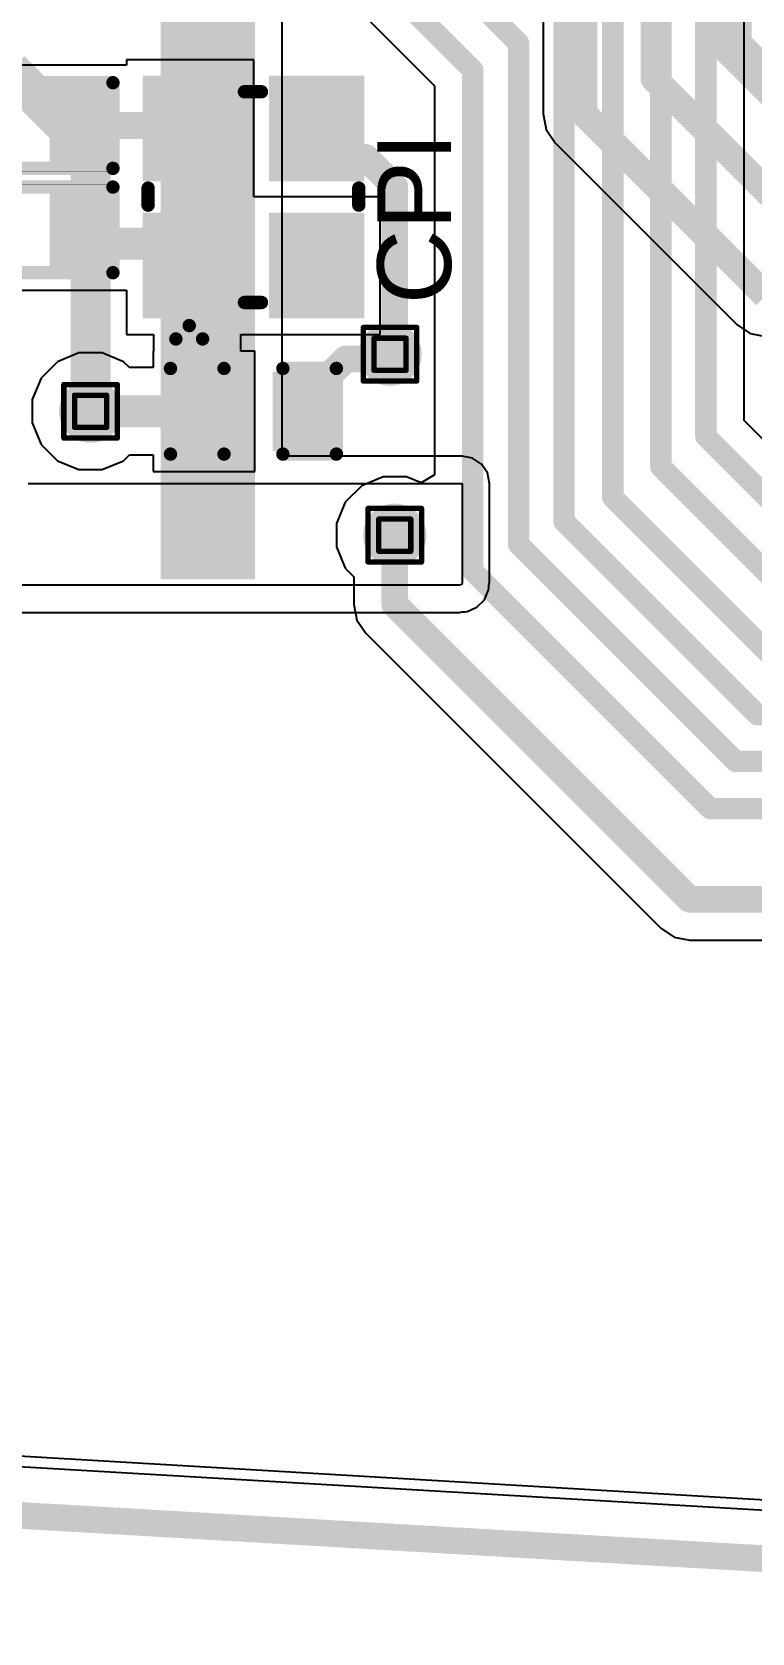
# Model space of a CAD drawing. Header units: inches. Extents: x 0 to 355, y -10 to 78.
# Drawn here: x 47.12 to 53.95, y -3.85 to 11.35 of the extents above; entities that cross this region are included whole.
import ezdxf

# ---------------------------------------------------------------- set-up
doc = ezdxf.new("R2010")
doc.units = ezdxf.units.IN
for name, color, linetype in [('Board Outline', 216, 'Continuous'), ('Bottom Layer', 5, 'Continuous'), ('Drill Drawing', 1, 'Continuous'), ('Top Layer', 1, 'Continuous'), ('Top Overlay', 2, 'Continuous'), ('Top Paste', 8, 'Continuous'), ('Top Solder', 216, 'Continuous'), ('Via Holes', 16, 'Continuous')]:
    doc.layers.add(name, color=color, linetype=linetype)
doc.styles.add('Arial', font='', dxfattribs={"height": 0.2})
doc.styles.get('Arial').set_extended_font_data('Arial')

# ---------------------------------------------------------------- blocks, each defined once
blk = doc.blocks.new('R___0402_36')
at = {"layer": 'Top Layer'}
for points in [[(-0.6985, -0.3175), (-0.6985, 0.3175), (-0.2412999999999999, 0.3175), (-0.2413, -0.3175)], [(0.2412999999999999, -0.3175), (0.2413, 0.3175), (0.6985, 0.3175), (0.6985, -0.3175)]]:
    blk.add_hatch(color=1, dxfattribs=at).paths.add_polyline_path(points)
at = {"layer": 'Top Paste'}
for points in [[(-0.6985, -0.3175), (-0.6985, 0.3175), (-0.2412999999999999, 0.3175), (-0.2413, -0.3175)], [(0.2412999999999999, -0.3175), (0.2413, 0.3175), (0.6985, 0.3175), (0.6985, -0.3175)]]:
    blk.add_hatch(color=8, dxfattribs=at).paths.add_polyline_path(points)
at = {"layer": 'Top Solder'}
for points in [[(-0.75350116, -0.37250116), (-0.75350116, 0.37250116), (-0.1862988399999999, 0.37250116), (-0.18629884, -0.37250116)], [(0.1862988399999999, -0.37250116), (0.18629884, 0.37250116), (0.75350116, 0.37250116), (0.75350116, -0.37250116)]]:
    blk.add_hatch(color=216, dxfattribs=at).paths.add_polyline_path(points)
at = {"layer": 'Top Overlay'}
for points, const_width in [([(-0.7874, 0.4064), (0.7874, 0.4064)], 0.127), ([(-0.7874, -0.4064), (-0.7874, 0.4064)], 0.127), ([(0.7874, -0.4064), (0.7874, 0.4064)], 0.127), ([(-0.7874, -0.4064), (0.7874, -0.4064)], 0.127), ([(-0.8128, -0.4318), (0.8128, -0.4318)], 0.0032258)]:
    blk.add_lwpolyline(points, dxfattribs=dict(at, const_width=const_width))
for points, const_width in [([(-0.8191499999999999, 0.4064, 1), (-0.7556499999999999, 0.4064, 1)], 0.0635), ([(-0.8191499999999999, 0.4064, 1), (-0.7556499999999999, 0.4064, 1)], 0.0635), ([(0.7556499999999999, 0.4064, 1), (0.8191499999999999, 0.4064, 1)], 0.0635), ([(0.7556499999999999, 0.4064, 1), (0.8191499999999999, 0.4064, 1)], 0.0635), ([(-0.8191499999999999, -0.4064, 1), (-0.7556499999999999, -0.4064, 1)], 0.0635), ([(-0.8191499999999999, -0.4064, 1), (-0.7556499999999999, -0.4064, 1)], 0.0635), ([(-0.81360518, -0.4318, 1), (-0.8119948199999999, -0.4318, 1)], 0.0016129), ([(0.7556499999999999, -0.4064, 1), (0.8191499999999999, -0.4064, 1)], 0.0635), ([(0.7556499999999999, -0.4064, 1), (0.8191499999999999, -0.4064, 1)], 0.0635), ([(0.8119948199999999, -0.4318, 1), (0.81360518, -0.4318, 1)], 0.0016129)]:
    blk.add_lwpolyline(points, format="xyb", close=True, dxfattribs=dict(at, const_width=const_width))
blk = doc.blocks.new('R___0402_37')
at = {"layer": 'Top Layer'}
for points in [[(-0.6985, -0.3175), (-0.6985, 0.3175), (-0.2412999999999999, 0.3175), (-0.2413, -0.3175)], [(0.2412999999999999, -0.3175), (0.2413, 0.3175), (0.6985, 0.3175), (0.6985, -0.3175)]]:
    blk.add_hatch(color=1, dxfattribs=at).paths.add_polyline_path(points)
at = {"layer": 'Top Paste'}
for points in [[(-0.6985, -0.3175), (-0.6985, 0.3175), (-0.2412999999999999, 0.3175), (-0.2413, -0.3175)], [(0.2412999999999999, -0.3175), (0.2413, 0.3175), (0.6985, 0.3175), (0.6985, -0.3175)]]:
    blk.add_hatch(color=8, dxfattribs=at).paths.add_polyline_path(points)
at = {"layer": 'Top Solder'}
for points in [[(-0.75350116, -0.37250116), (-0.75350116, 0.37250116), (-0.1862988399999999, 0.37250116), (-0.18629884, -0.37250116)], [(0.1862988399999999, -0.37250116), (0.18629884, 0.37250116), (0.75350116, 0.37250116), (0.75350116, -0.37250116)]]:
    blk.add_hatch(color=216, dxfattribs=at).paths.add_polyline_path(points)
at = {"layer": 'Top Overlay'}
for points, const_width in [([(-0.7874, 0.4064), (-0.7874, -0.4064)], 0.127), ([(0.7874, 0.4064), (-0.7874, 0.4064)], 0.127), ([(0.7874, 0.4064), (0.7874, -0.4064)], 0.127), ([(0.7874, -0.4064), (-0.7874, -0.4064)], 0.127), ([(0.8128, -0.4318), (-0.8128, -0.4318)], 0.0032258)]:
    blk.add_lwpolyline(points, dxfattribs=dict(at, const_width=const_width))
for points, const_width in [([(-0.8191499999999999, 0.4064, 1), (-0.7556499999999999, 0.4064, 1)], 0.0635), ([(-0.8191499999999999, 0.4064, 1), (-0.7556499999999999, 0.4064, 1)], 0.0635), ([(0.7556499999999999, 0.4064, 1), (0.8191499999999999, 0.4064, 1)], 0.0635), ([(0.7556499999999999, 0.4064, 1), (0.8191499999999999, 0.4064, 1)], 0.0635), ([(-0.8191499999999999, -0.4064, 1), (-0.7556499999999999, -0.4064, 1)], 0.0635), ([(-0.8191499999999999, -0.4064, 1), (-0.7556499999999999, -0.4064, 1)], 0.0635), ([(-0.81360518, -0.4318, 1), (-0.8119948199999999, -0.4318, 1)], 0.0016129), ([(0.7556499999999999, -0.4064, 1), (0.8191499999999999, -0.4064, 1)], 0.0635), ([(0.7556499999999999, -0.4064, 1), (0.8191499999999999, -0.4064, 1)], 0.0635), ([(0.8119948199999999, -0.4318, 1), (0.81360518, -0.4318, 1)], 0.0016129)]:
    blk.add_lwpolyline(points, format="xyb", close=True, dxfattribs=dict(at, const_width=const_width))
blk = doc.blocks.new('SK6812_EC20_70')
at = {"layer": 'Top Layer'}
for points in [[(-1.04999917, 0.95000191), (-0.24999823, 0.95000191), (-0.24999823, 0.25000077), (-1.04999917, 0.25000077)], [(0.25000077, 0.95000191), (1.05000171, 0.95000191), (1.05000171, 0.25000077), (0.25000077, 0.25000077)], [(-1.04999917, -0.24999823), (-0.24999823, -0.24999823), (-0.24999823, -0.9499993699999999), (-1.04999917, -0.9499993699999999)], [(0.25000077, -0.24999823), (1.05000171, -0.24999823), (1.05000171, -0.9499993699999999), (0.25000077, -0.9499993699999999)]]:
    blk.add_hatch(color=1, dxfattribs=at).paths.add_polyline_path(points)
at = {"layer": 'Top Paste'}
for points in [[(-1.04999917, 0.95000191), (-0.24999823, 0.95000191), (-0.24999823, 0.25000077), (-1.04999917, 0.25000077)], [(0.25000077, 0.95000191), (1.05000171, 0.95000191), (1.05000171, 0.25000077), (0.25000077, 0.25000077)], [(-1.04999917, -0.24999823), (-0.24999823, -0.24999823), (-0.24999823, -0.9499993699999999), (-1.04999917, -0.9499993699999999)], [(0.25000077, -0.24999823), (1.05000171, -0.24999823), (1.05000171, -0.9499993699999999), (0.25000077, -0.9499993699999999)]]:
    blk.add_hatch(color=8, dxfattribs=at).paths.add_polyline_path(points)
at = {"layer": 'Top Solder'}
for points in [[(-1.15159917, 1.05160191), (-0.14839823, 1.05160191), (-0.14839823, 0.14840077), (-1.15159917, 0.14840077)], [(0.14840077, 1.05160191), (1.15160171, 1.05160191), (1.15160171, 0.14840077), (0.14840077, 0.14840077)], [(-1.15159917, -0.14839823), (-0.14839823, -0.14839823), (-0.14839823, -1.05159937), (-1.15159917, -1.05159937)], [(0.14840077, -0.14839823), (1.15160171, -0.14839823), (1.15160171, -1.05159937), (0.14840077, -1.05159937)]]:
    blk.add_hatch(color=216, dxfattribs=at).paths.add_polyline_path(points)
at = {"layer": 'Top Overlay', "const_width": 0.127}
for points in [[(0.0762, 1.00000054), (-0.08560054, 1.00000054)], [(-0.999998, -0.08560054), (-0.999998, 0.0762)], [(0.999998, -0.08560054), (0.999998, 0.0762)], [(1.2192, -0.6096), (1.3462, -0.4826)], [(1.3462, -0.7366), (1.3462, -0.4826)], [(1.3462, -0.7366), (1.2192, -0.6096)], [(0.0762, -0.999998), (-0.08560054, -0.999998)]]:
    blk.add_lwpolyline(points, dxfattribs=at)
at = {"layer": 'Top Overlay', "const_width": 0.0635}
for points in [[(-0.11735054, 1.00000054, 1), (-0.05385054, 1.00000054, 1)], [(0.04445, 1.00000054, 1), (0.10795, 1.00000054, 1)], [(-1.031748, 0.0762, 1), (-0.968248, 0.0762, 1)], [(0.968248, 0.0762, 1), (1.031748, 0.0762, 1)], [(-1.031748, -0.08560054, 1), (-0.968248, -0.08560054, 1)], [(0.968248, -0.08560054, 1), (1.031748, -0.08560054, 1)], [(1.31445, -0.4826, 1), (1.37795, -0.4826, 1)], [(1.31445, -0.4826, 1), (1.37795, -0.4826, 1)], [(1.18745, -0.6096, 1), (1.25095, -0.6096, 1)], [(1.18745, -0.6096, 1), (1.25095, -0.6096, 1)], [(1.31445, -0.7366, 1), (1.37795, -0.7366, 1)], [(1.31445, -0.7366, 1), (1.37795, -0.7366, 1)], [(-0.11735054, -0.999998, 1), (-0.05385054, -0.999998, 1)], [(0.04445, -0.999998, 1), (0.10795, -0.999998, 1)]]:
    blk.add_lwpolyline(points, format="xyb", close=True, dxfattribs=at)
blk = doc.blocks.new('C___0402_77')
at = {"layer": 'Top Layer'}
for points in [[(-0.6985, -0.3175), (-0.6985, 0.3175), (-0.2412999999999999, 0.3175), (-0.2413, -0.3175)], [(0.2412999999999999, -0.3175), (0.2413, 0.3175), (0.6985, 0.3175), (0.6985, -0.3175)]]:
    blk.add_hatch(color=1, dxfattribs=at).paths.add_polyline_path(points)
at = {"layer": 'Top Paste'}
for points in [[(-0.6985, -0.3175), (-0.6985, 0.3175), (-0.2412999999999999, 0.3175), (-0.2413, -0.3175)], [(0.2412999999999999, -0.3175), (0.2413, 0.3175), (0.6985, 0.3175), (0.6985, -0.3175)]]:
    blk.add_hatch(color=8, dxfattribs=at).paths.add_polyline_path(points)
at = {"layer": 'Top Solder'}
for points in [[(-0.7584998799999999, -0.37749988), (-0.7584998799999999, 0.37749988), (-0.18130012, 0.37749988), (-0.18130012, -0.37749988)], [(0.18130012, -0.37749988), (0.18130012, 0.37749988), (0.7584998799999999, 0.37749988), (0.7584998799999999, -0.37749988)]]:
    blk.add_hatch(color=216, dxfattribs=at).paths.add_polyline_path(points)
at = {"layer": 'Top Overlay', "const_width": 0.127}
for points in [[(-0.7874, -0.4064), (-0.7874, 0.4064)], [(-0.7874, 0.4064), (-0.2794, 0.4064)], [(0.2794, 0.4064), (0.7874, 0.4064)], [(0.7874, -0.4064), (0.7874, 0.4064)], [(-0.7874, -0.4064), (-0.2794, -0.4064)], [(0.2794, -0.4064), (0.7874, -0.4064)]]:
    blk.add_lwpolyline(points, dxfattribs=at)
at = {"layer": 'Top Overlay', "const_width": 0.0635}
for points in [[(-0.8191499999999999, 0.4064, 1), (-0.7556499999999999, 0.4064, 1)], [(-0.8191499999999999, 0.4064, 1), (-0.7556499999999999, 0.4064, 1)], [(-0.31115, 0.4064, 1), (-0.24765, 0.4064, 1)], [(0.24765, 0.4064, 1), (0.31115, 0.4064, 1)], [(0.7556499999999999, 0.4064, 1), (0.8191499999999999, 0.4064, 1)], [(0.7556499999999999, 0.4064, 1), (0.8191499999999999, 0.4064, 1)], [(-0.8191499999999999, -0.4064, 1), (-0.7556499999999999, -0.4064, 1)], [(-0.8191499999999999, -0.4064, 1), (-0.7556499999999999, -0.4064, 1)], [(-0.31115, -0.4064, 1), (-0.24765, -0.4064, 1)], [(0.24765, -0.4064, 1), (0.31115, -0.4064, 1)], [(0.7556499999999999, -0.4064, 1), (0.8191499999999999, -0.4064, 1)], [(0.7556499999999999, -0.4064, 1), (0.8191499999999999, -0.4064, 1)]]:
    blk.add_lwpolyline(points, format="xyb", close=True, dxfattribs=at)

msp = doc.modelspace()

# ---------------------------------------------------------------- hatches: boundary and pattern name
at = {"layer": 'Bottom Layer'}
msp.add_hatch(color=5, dxfattribs=at).paths.add_polyline_path([(48.3426262, 6.151481219999999), (49.23695004, 6.151481219999999), (49.23695004, 12.72067306), (48.3426262, 12.72067306)])
h = msp.add_hatch(color=5, dxfattribs=at)
edge = h.paths.add_edge_path()
edge.add_arc((50.51830383999999, 8.28751454), 0.2999994, 0, 360)
h = msp.add_hatch(color=5, dxfattribs=at)
edge = h.paths.add_edge_path()
edge.add_arc((47.67595748, 7.74609576), 0.2999994, 0, 360)
h = msp.add_hatch(color=5, dxfattribs=at)
edge = h.paths.add_edge_path()
edge.add_arc((50.56320596, 6.56980906), 0.2999994, 0, 360)
at = {"layer": 'Top Layer'}
h = msp.add_hatch(color=1, dxfattribs=at)
edge = h.paths.add_edge_path()
edge.add_arc((50.51830383999999, 8.28751454), 0.2999994, 0, 360)
h = msp.add_hatch(color=1, dxfattribs=at)
edge = h.paths.add_edge_path()
edge.add_arc((47.67595748, 7.74609576), 0.2999994, 0, 360)
h = msp.add_hatch(color=1, dxfattribs=at)
edge = h.paths.add_edge_path()
edge.add_arc((50.56320596, 6.56980906), 0.2999994, 0, 360)
at = {"layer": 'Via Holes'}
h = msp.add_hatch(color=7, dxfattribs=at)
edge = h.paths.add_edge_path()
edge.add_arc((50.51830383999999, 8.28751454), 0.1499997, 0, 360)
h = msp.add_hatch(color=7, dxfattribs=at)
edge = h.paths.add_edge_path()
edge.add_arc((47.67595748, 7.74609576), 0.1499997, 0, 360)
h = msp.add_hatch(color=7, dxfattribs=at)
edge = h.paths.add_edge_path()
edge.add_arc((50.56320596, 6.56980906), 0.1499997, 0, 360)

# ---------------------------------------------------------------- linework, layer by layer
at = {"layer": 'Board Outline', "const_width": 0.254}
msp.add_lwpolyline([(1.27e-05, 1.27e-05), (64.00783236, -3.72297706)], dxfattribs=at)
at = {"layer": 'Bottom Layer'}
for p, q in [((51.9708765, 23.62761594), (51.9708765, 10.56940482)), ((49.4959259, 7.32048828), (49.4959259, 12.72067306)), ((51.9708765, 10.56940482), (52.00044717999999, 10.42074624)), ((52.00044717999999, 10.42074624), (52.0846558, 10.29471906)), ((52.0846558, 10.29471906), (53.81058579999999, 8.568789059999999)), ((53.81058579999999, 8.568789059999999), (53.93661297999999, 8.48458044)), ((53.93661297999999, 8.48458044), (54.08527156, 8.45500976)), ((51.20292019999999, 7.32048828), (49.4959259, 7.32048828)), ((51.30202592, 7.30077534), (51.20292019999999, 7.32048828)), ((51.38604403999999, 7.244636259999999), (51.30202592, 7.30077534)), ((51.44218312, 7.16061814), (51.38604403999999, 7.244636259999999)), ((51.46189606, 7.06151242), (51.44218312, 7.16061814)), ((47.08249156, 7.06151242), (51.20292019999999, 7.06151242)), ((51.20292019999999, 7.06151242), (51.20292019999999, 6.121816559999999)), ((51.46189606, 6.121816559999999), (51.46189606, 7.06151242)), ((48.66698674, 6.09630988), (46.16315634, 6.09630734)), ((51.17741351999999, 6.09631242), (48.66698674, 6.09630988)), ((51.19868855999999, 6.10054406), (51.17741351999999, 6.09631242)), ((51.20292019999999, 6.121816559999999), (51.19868855999999, 6.10054406)), ((51.4569202, 6.0968001), (51.46189606, 6.121816559999999)), ((51.4569202, 6.071290879999999), (51.4569202, 6.0968001)), ((51.34256686, 5.88521048), (51.41401706, 5.95666322)), ((51.41401706, 5.95666322), (51.44006222, 6.01953584)), ((51.44006222, 6.01953584), (51.44218312, 6.02271084)), ((51.44218312, 6.02271084), (51.44292733999999, 6.0264548)), ((51.44292733999999, 6.0264548), (51.45268856, 6.05001838)), ((51.45268856, 6.05001838), (51.4569202, 6.071290879999999)), ((46.16315634, 5.83733148), (48.66698674, 5.83733402)), ((48.66698674, 5.83733402), (51.17741351999999, 5.83733656)), ((51.17741351999999, 5.83733656), (51.20242998, 5.84231242)), ((51.20242998, 5.84231242), (51.22793411999999, 5.84231242)), ((51.22793411999999, 5.84231242), (51.24920916, 5.846544059999999)), ((51.24920916, 5.846544059999999), (51.27277528, 5.85630528)), ((51.27277528, 5.85630528), (51.27651923999999, 5.8570495)), ((51.27651923999999, 5.8570495), (51.2796917, 5.859167859999999)), ((51.2796917, 5.859167859999999), (51.34256686, 5.88521048)), ((62.90973702, -3.10729122), (44.99470808, -2.0546695))]:
    msp.add_line(p, q, dxfattribs=at)
for points, const_width in [([(53.75871391999999, 11.21768648), (53.75871391999999, 27.39430894)], 0.3809999999999999), ([(53.02278955999999, 10.90489818), (53.02278955999999, 24.06941084)], 0.254), ([(52.35934156, 10.56940482), (52.35934156, 23.7885224)], 0.254), ([(53.75871391999999, 11.21768648), (54.38484678, 10.59155362)], 0.3809999999999999), ([(46.91163084, 10.9826425), (47.67595748, 10.21831586)], 0.3809999999999999), ([(53.02278955999999, 10.90489818), (54.37714803999999, 9.5505397)], 0.254), ([(52.35934156, 10.56940482), (54.08527156, 8.843474819999999)], 0.254), ([(47.67595748, 7.74609576), (47.67595748, 10.21831586)], 0.3809999999999999)]:
    msp.add_lwpolyline(points, dxfattribs=dict(at, const_width=const_width))
for points, const_width in [([(53.66346392, 11.21768648, 1), (53.85396392, 11.21768648, 1)], 0.1905), ([(53.66346392, 11.21768648, 1), (53.85396392, 11.21768648, 1)], 0.1905), ([(52.95928955999999, 10.90489818, 1), (53.08628955999999, 10.90489818, 1)], 0.127), ([(52.95928955999999, 10.90489818, 1), (53.08628955999999, 10.90489818, 1)], 0.127), ([(52.29584155999999, 10.56940482, 1), (52.42284156, 10.56940482, 1)], 0.127), ([(52.29584155999999, 10.56940482, 1), (52.42284156, 10.56940482, 1)], 0.127), ([(47.58070747999999, 10.21831586, 1), (47.77120747999999, 10.21831586, 1)], 0.1905), ([(47.58070747999999, 10.21831586, 1), (47.77120747999999, 10.21831586, 1)], 0.1905), ([(47.58070747999999, 7.74609576, 1), (47.77120747999999, 7.74609576, 1)], 0.1905)]:
    msp.add_lwpolyline(points, format="xyb", close=True, dxfattribs=dict(at, const_width=const_width))
at = {"layer": 'Drill Drawing', "const_width": 0.0508}
for points in [[(50.26430384, 8.54151454), (50.77230384, 8.54151454)], [(50.26430384, 8.03351454), (50.26430384, 8.54151454)], [(50.77230384, 8.03351454), (50.77230384, 8.54151454)], [(50.36590383999999, 8.43991454), (50.67070383999999, 8.43991454)], [(50.36590383999999, 8.13511454), (50.36590383999999, 8.43991454)], [(50.67070383999999, 8.13511454), (50.67070383999999, 8.43991454)], [(50.26430384, 8.03351454), (50.77230384, 8.03351454)], [(50.36590383999999, 8.13511454), (50.67070383999999, 8.13511454)], [(47.42195748, 8.000095759999999), (47.92995748, 8.000095759999999)], [(47.42195748, 7.49209576), (47.42195748, 8.000095759999999)], [(47.52355748, 7.898495759999999), (47.82835748, 7.898495759999999)], [(47.52355748, 7.59369576), (47.52355748, 7.898495759999999)], [(47.82835748, 7.59369576), (47.82835748, 7.898495759999999)], [(47.92995748, 7.49209576), (47.92995748, 8.000095759999999)], [(47.52355748, 7.59369576), (47.82835748, 7.59369576)], [(47.42195748, 7.49209576), (47.92995748, 7.49209576)], [(50.30920596, 6.823809059999999), (50.81720596, 6.823809059999999)], [(50.30920596, 6.31580906), (50.30920596, 6.823809059999999)], [(50.81720596, 6.31580906), (50.81720596, 6.823809059999999)], [(50.41080596, 6.72220906), (50.71560596, 6.72220906)], [(50.41080596, 6.417409059999999), (50.41080596, 6.72220906)], [(50.71560596, 6.417409059999999), (50.71560596, 6.72220906)], [(50.41080596, 6.417409059999999), (50.71560596, 6.417409059999999)], [(50.30920596, 6.31580906), (50.81720596, 6.31580906)]]:
    msp.add_lwpolyline(points, dxfattribs=at)
at = {"layer": 'Drill Drawing', "const_width": 0.0254}
for points in [[(50.25160383999999, 8.54151454, 1), (50.27700384, 8.54151454, 1)], [(50.25160383999999, 8.54151454, 1), (50.27700384, 8.54151454, 1)], [(50.75960384, 8.54151454, 1), (50.78500383999999, 8.54151454, 1)], [(50.75960384, 8.54151454, 1), (50.78500383999999, 8.54151454, 1)], [(50.35320384, 8.43991454, 1), (50.37860384, 8.43991454, 1)], [(50.35320384, 8.43991454, 1), (50.37860384, 8.43991454, 1)], [(50.65800384, 8.43991454, 1), (50.68340384, 8.43991454, 1)], [(50.65800384, 8.43991454, 1), (50.68340384, 8.43991454, 1)], [(50.25160383999999, 8.03351454, 1), (50.27700384, 8.03351454, 1)], [(50.25160383999999, 8.03351454, 1), (50.27700384, 8.03351454, 1)], [(50.35320384, 8.13511454, 1), (50.37860384, 8.13511454, 1)], [(50.35320384, 8.13511454, 1), (50.37860384, 8.13511454, 1)], [(50.65800384, 8.13511454, 1), (50.68340384, 8.13511454, 1)], [(50.65800384, 8.13511454, 1), (50.68340384, 8.13511454, 1)], [(50.75960384, 8.03351454, 1), (50.78500383999999, 8.03351454, 1)], [(50.75960384, 8.03351454, 1), (50.78500383999999, 8.03351454, 1)], [(47.40925747999999, 8.000095759999999, 1), (47.43465748, 8.000095759999999, 1)], [(47.40925747999999, 8.000095759999999, 1), (47.43465748, 8.000095759999999, 1)], [(47.51085747999999, 7.898495759999999, 1), (47.53625748, 7.898495759999999, 1)], [(47.51085747999999, 7.898495759999999, 1), (47.53625748, 7.898495759999999, 1)], [(47.81565747999999, 7.898495759999999, 1), (47.84105748, 7.898495759999999, 1)], [(47.81565747999999, 7.898495759999999, 1), (47.84105748, 7.898495759999999, 1)], [(47.91725748, 8.000095759999999, 1), (47.94265748, 8.000095759999999, 1)], [(47.91725748, 8.000095759999999, 1), (47.94265748, 8.000095759999999, 1)], [(47.51085747999999, 7.59369576, 1), (47.53625748, 7.59369576, 1)], [(47.51085747999999, 7.59369576, 1), (47.53625748, 7.59369576, 1)], [(47.81565747999999, 7.59369576, 1), (47.84105748, 7.59369576, 1)], [(47.81565747999999, 7.59369576, 1), (47.84105748, 7.59369576, 1)], [(47.40925747999999, 7.49209576, 1), (47.43465748, 7.49209576, 1)], [(47.40925747999999, 7.49209576, 1), (47.43465748, 7.49209576, 1)], [(47.91725748, 7.49209576, 1), (47.94265748, 7.49209576, 1)], [(47.91725748, 7.49209576, 1), (47.94265748, 7.49209576, 1)], [(50.29650596, 6.823809059999999, 1), (50.32190596, 6.823809059999999, 1)], [(50.29650596, 6.823809059999999, 1), (50.32190596, 6.823809059999999, 1)], [(50.80450596, 6.823809059999999, 1), (50.82990596, 6.823809059999999, 1)], [(50.80450596, 6.823809059999999, 1), (50.82990596, 6.823809059999999, 1)], [(50.39810596, 6.72220906, 1), (50.42350596, 6.72220906, 1)], [(50.39810596, 6.72220906, 1), (50.42350596, 6.72220906, 1)], [(50.70290596, 6.72220906, 1), (50.72830596, 6.72220906, 1)], [(50.70290596, 6.72220906, 1), (50.72830596, 6.72220906, 1)], [(50.39810596, 6.417409059999999, 1), (50.42350596, 6.417409059999999, 1)], [(50.39810596, 6.417409059999999, 1), (50.42350596, 6.417409059999999, 1)], [(50.70290596, 6.417409059999999, 1), (50.72830596, 6.417409059999999, 1)], [(50.70290596, 6.417409059999999, 1), (50.72830596, 6.417409059999999, 1)], [(50.29650596, 6.31580906, 1), (50.32190596, 6.31580906, 1)], [(50.29650596, 6.31580906, 1), (50.32190596, 6.31580906, 1)], [(50.80450596, 6.31580906, 1), (50.82990596, 6.31580906, 1)], [(50.80450596, 6.31580906, 1), (50.82990596, 6.31580906, 1)]]:
    msp.add_lwpolyline(points, format="xyb", close=True, dxfattribs=at)
at = {"layer": 'Top Layer'}
for p, q in [((47.70455534, 14.07139172), (50.94008354, 10.83586606)), ((53.87862478, 7.658054279999999), (53.87862478, 12.31672162)), ((48.0177221, 11.0297849), (46.88453666, 11.0297849)), ((49.2257207, 11.08268294), (48.0177221, 11.08268294)), ((48.0177221, 11.08268294), (48.0177221, 11.0297849)), ((49.2257207, 9.782683), (49.2257207, 11.08268294)), ((50.94008354, 10.83586606), (50.94008354, 7.1423403)), ((50.42572084, 9.782683), (49.2257207, 9.782683)), ((50.42572084, 8.474684599999998), (50.42572084, 9.782683)), ((46.88453666, 8.8961849), (48.0177221, 8.8961849)), ((48.0177221, 8.8961849), (48.0177221, 8.474684599999998)), ((48.0177221, 8.474684599999998), (48.2724079, 8.474684599999998)), ((48.2724079, 8.474684599999998), (48.2724079, 8.3174332)), ((49.1011337, 8.3174332), (49.1011337, 8.474684599999998)), ((49.1011337, 8.474684599999998), (50.42572084, 8.474684599999998)), ((47.36214302, 8.21575446), (47.20629878, 8.05991022)), ((47.56575958, 8.30009516), (47.36214302, 8.21575446)), ((47.78615538, 8.30009516), (47.56575958, 8.30009516)), ((47.98977194, 8.21575446), (47.78615538, 8.30009516)), ((48.04514902, 8.16037738), (47.98977194, 8.21575446)), ((48.2724079, 8.3174332), (48.2692202, 8.3174332)), ((48.2692202, 8.3174332), (48.2692202, 8.16037738)), ((49.2344202, 8.3174332), (49.1011337, 8.3174332)), ((49.2344202, 7.174433199999999), (49.2344202, 8.3174332)), ((47.20629878, 8.05991022), (47.12195808, 7.85629366)), ((48.2692202, 8.16037738), (48.04514902, 8.16037738)), ((47.12195808, 7.85629366), (47.12195808, 7.63589786)), ((47.12195808, 7.63589786), (47.20629878, 7.432281300000001)), ((54.92539688, 6.611279639999999), (53.87862478, 7.658054279999999)), ((47.20629878, 7.432281300000001), (47.36214302, 7.27643706)), ((47.98977194, 7.27643706), (48.04498646, 7.33165158)), ((48.04498646, 7.33165158), (48.2692202, 7.33165158)), ((48.2692202, 7.33165158), (48.2692202, 7.174433199999999)), ((47.36214302, 7.27643706), (47.56575958, 7.19209636)), ((47.56575958, 7.19209636), (47.78615538, 7.19209636)), ((47.78615538, 7.19209636), (47.98977194, 7.27643706)), ((48.2692202, 7.174433199999999), (49.2344202, 7.174433199999999)), ((50.94008354, 7.1423403), (50.813081, 7.06595234)), ((50.24939149999999, 7.03946776), (50.09354726, 6.88362352)), ((50.45300805999999, 7.12380846), (50.24939149999999, 7.03946776)), ((50.67340386, 7.12380846), (50.45300805999999, 7.12380846)), ((50.813081, 7.06595234), (50.67340386, 7.12380846)), ((50.09354726, 6.88362352), (50.00920656, 6.68000696)), ((50.00920656, 6.68000696), (50.00920656, 6.459611160000001)), ((50.00920656, 6.459611160000001), (50.09354726, 6.255994599999999)), ((50.09354726, 6.255994599999999), (50.1747409, 6.17480096)), ((50.1747409, 6.17480096), (50.1747409, 5.913280019999999)), ((50.1747409, 5.913280019999999), (50.20431158, 5.76462144)), ((50.20431158, 5.76462144), (50.28852019999999, 5.63859426)), ((50.28852019999999, 5.63859426), (53.08793039999999, 2.83918406)), ((53.08793039999999, 2.83918406), (53.21395757999999, 2.754975439999999)), ((53.21395757999999, 2.754975439999999), (53.36261615999999, 2.72540476)), ((53.36261615999999, 2.72540476), (57.73967116, 2.72540476)), ((62.91000117999999, -3.2077152), (44.98911245999999, -2.15474804))]:
    msp.add_line(p, q, dxfattribs=at)
for points, const_width in [([(46.97908308, 15.99903074), (51.73805755999999, 11.24005626)], 0.2032), ([(46.69185988, 15.59683698), (51.30265076, 10.9860461)], 0.2032), ([(53.51605756, 7.5078717), (53.51605756, 12.31673432)], 0.2032), ([(53.08843331999999, 7.22006938), (53.08843331999999, 12.0471184)], 0.2032), ([(52.6327878, 6.92766458), (52.6327878, 11.79749736)], 0.2032), ([(52.16985756, 6.7002533), (52.16985756, 11.58723616)], 0.2032), ([(51.73805755999999, 6.484282179999999), (51.73805755999999, 11.24005626)], 0.2032), ([(51.30265076, 6.2312169), (51.30265076, 10.9860461)], 0.2032), ([(47.5707202, 10.4582849), (48.59212024, 10.4582849)], 0.254), ([(48.59212024, 10.4582849), (48.6217214, 10.42868374)], 0.254), ([(49.82172154, 10.37868384), (49.82172154, 10.42868374)], 0.254), ([(49.82172154, 10.37868384), (50.04472337999999, 10.155682)], 0.254), ([(50.04472337999999, 10.155682), (50.28628246, 10.155682)], 0.254), ([(50.28628246, 10.155682), (50.56320596, 9.878758499999998)], 0.254), ([(50.56320596, 8.242612419999999), (50.56320596, 9.878758499999998)], 0.254), ([(47.5707202, 9.413389859999999), (47.5707202, 9.4676849)], 0.3048), ([(47.5707202, 9.413389859999999), (47.6469202, 9.337189859999999)], 0.3048), ([(47.6469202, 9.337189859999999), (48.6805478, 9.337189859999999)], 0.3048), ([(48.6867708, 7.746014479999999), (48.6867708, 9.0636344)], 0.3048), ([(49.6916202, 7.834833199999999), (50.09939942, 8.242612419999999)], 0.254), ([(50.09939942, 8.242612419999999), (50.47340172, 8.242612419999999)], 0.254), ([(50.47340172, 8.242612419999999), (50.51830383999999, 8.28751454)], 0.254), ([(49.6916202, 7.7459332), (49.6916202, 7.834833199999999)], 0.254), ([(47.67595748, 7.74609576), (47.67603876, 7.746014479999999)], 0.3048), ([(47.67603876, 7.746014479999999), (48.6867708, 7.746014479999999)], 0.3048), ([(48.6867708, 7.746014479999999), (48.75173892, 7.746014479999999)], 0.3048), ([(48.75173892, 7.746014479999999), (48.7518202, 7.7459332)], 0.3048), ([(53.51605756, 7.5078717), (54.77521683999999, 6.248712419999999)], 0.2032), ([(53.08843331999999, 7.22006938), (54.50202968, 5.806473019999999)], 0.2032), ([(52.6327878, 6.92766458), (54.23303352, 5.32741886)], 0.2032), ([(50.56320596, 5.913280019999999), (50.56320596, 6.56980906)], 0.254), ([(52.16985756, 6.7002533), (54.00464688, 4.865463979999999)], 0.2032), ([(51.73805755999999, 6.484282179999999), (53.80010576, 4.42223398)], 0.2032), ([(51.30265076, 6.2312169), (53.55886672, 3.97500094)], 0.2032), ([(50.56320596, 5.913280019999999), (53.36261615999999, 3.11386982)], 0.254), ([(54.00464688, 4.865463979999999), (74.88449082, 4.865463979999999)], 0.2032), ([(53.80010576, 4.42223398), (75.25965898, 4.42223398)], 0.2032), ([(53.55886672, 3.97500094), (75.57805306, 3.97500094)], 0.2032), ([(53.36261615999999, 3.11386982), (58.31117116, 3.11386982)], 0.254)]:
    msp.add_lwpolyline(points, dxfattribs=dict(at, const_width=const_width))
for points, const_width in [([(51.68725756, 11.24005626, 1), (51.78885756, 11.24005626, 1)], 0.1016), ([(51.68725756, 11.24005626, 1), (51.78885756, 11.24005626, 1)], 0.1016), ([(51.25185076, 10.9860461, 1), (51.35345075999999, 10.9860461, 1)], 0.1016), ([(51.25185076, 10.9860461, 1), (51.35345075999999, 10.9860461, 1)], 0.1016), ([(47.5072202, 10.4582849, 1), (47.63422019999999, 10.4582849, 1)], 0.127), ([(48.52862024, 10.4582849, 1), (48.65562024, 10.4582849, 1)], 0.127), ([(48.52862024, 10.4582849, 1), (48.65562024, 10.4582849, 1)], 0.127), ([(48.55822139999999, 10.42868374, 1), (48.6852214, 10.42868374, 1)], 0.127), ([(49.75822154, 10.42868374, 1), (49.88522154, 10.42868374, 1)], 0.127), ([(49.75822154, 10.37868384, 1), (49.88522154, 10.37868384, 1)], 0.127), ([(49.75822154, 10.37868384, 1), (49.88522154, 10.37868384, 1)], 0.127), ([(49.98122338, 10.155682, 1), (50.10822338, 10.155682, 1)], 0.127), ([(49.98122338, 10.155682, 1), (50.10822338, 10.155682, 1)], 0.127), ([(50.22278246, 10.155682, 1), (50.34978245999999, 10.155682, 1)], 0.127), ([(50.22278246, 10.155682, 1), (50.34978245999999, 10.155682, 1)], 0.127), ([(50.49970596, 9.878758499999998, 1), (50.62670596, 9.878758499999998, 1)], 0.127), ([(50.49970596, 9.878758499999998, 1), (50.62670596, 9.878758499999998, 1)], 0.127), ([(47.4945202, 9.4676849, 1), (47.6469202, 9.4676849, 1)], 0.1524), ([(47.4945202, 9.413389859999999, 1), (47.6469202, 9.413389859999999, 1)], 0.1524), ([(47.4945202, 9.413389859999999, 1), (47.6469202, 9.413389859999999, 1)], 0.1524), ([(47.5707202, 9.337189859999999, 1), (47.7231202, 9.337189859999999, 1)], 0.1524), ([(47.5707202, 9.337189859999999, 1), (47.7231202, 9.337189859999999, 1)], 0.1524), ([(48.6043478, 9.337189859999999, 1), (48.7567478, 9.337189859999999, 1)], 0.1524), ([(48.6105708, 9.0636344, 1), (48.7629708, 9.0636344, 1)], 0.1524), ([(50.03589942, 8.242612419999999, 1), (50.16289942, 8.242612419999999, 1)], 0.127), ([(50.03589942, 8.242612419999999, 1), (50.16289942, 8.242612419999999, 1)], 0.127), ([(50.40990171999999, 8.242612419999999, 1), (50.53690172, 8.242612419999999, 1)], 0.127), ([(50.40990171999999, 8.242612419999999, 1), (50.53690172, 8.242612419999999, 1)], 0.127), ([(50.45480384, 8.28751454, 1), (50.58180383999999, 8.28751454, 1)], 0.127), ([(50.49970596, 8.242612419999999, 1), (50.62670596, 8.242612419999999, 1)], 0.127), ([(49.6281202, 7.834833199999999, 1), (49.7551202, 7.834833199999999, 1)], 0.127), ([(49.6281202, 7.834833199999999, 1), (49.7551202, 7.834833199999999, 1)], 0.127), ([(47.59975747999999, 7.74609576, 1), (47.75215747999999, 7.74609576, 1)], 0.1524), ([(47.59983876, 7.746014479999999, 1), (47.75223876, 7.746014479999999, 1)], 0.1524), ([(47.59983876, 7.746014479999999, 1), (47.75223876, 7.746014479999999, 1)], 0.1524), ([(48.6105708, 7.746014479999999, 1), (48.7629708, 7.746014479999999, 1)], 0.1524), ([(48.6105708, 7.746014479999999, 1), (48.7629708, 7.746014479999999, 1)], 0.1524), ([(48.6105708, 7.746014479999999, 1), (48.7629708, 7.746014479999999, 1)], 0.1524), ([(48.67553891999999, 7.746014479999999, 1), (48.82793891999999, 7.746014479999999, 1)], 0.1524), ([(48.67553891999999, 7.746014479999999, 1), (48.82793891999999, 7.746014479999999, 1)], 0.1524), ([(48.6756202, 7.7459332, 1), (48.8280202, 7.7459332, 1)], 0.1524), ([(49.6281202, 7.7459332, 1), (49.7551202, 7.7459332, 1)], 0.127), ([(53.46525756, 7.5078717, 1), (53.56685756, 7.5078717, 1)], 0.1016), ([(53.46525756, 7.5078717, 1), (53.56685756, 7.5078717, 1)], 0.1016), ([(53.03763332, 7.22006938, 1), (53.13923332, 7.22006938, 1)], 0.1016), ([(53.03763332, 7.22006938, 1), (53.13923332, 7.22006938, 1)], 0.1016), ([(52.5819878, 6.92766458, 1), (52.6835878, 6.92766458, 1)], 0.1016), ([(52.5819878, 6.92766458, 1), (52.6835878, 6.92766458, 1)], 0.1016), ([(50.49970596, 6.56980906, 1), (50.62670596, 6.56980906, 1)], 0.127), ([(52.11905755999999, 6.7002533, 1), (52.22065756, 6.7002533, 1)], 0.1016), ([(52.11905755999999, 6.7002533, 1), (52.22065756, 6.7002533, 1)], 0.1016), ([(51.68725756, 6.484282179999999, 1), (51.78885756, 6.484282179999999, 1)], 0.1016), ([(51.68725756, 6.484282179999999, 1), (51.78885756, 6.484282179999999, 1)], 0.1016), ([(51.25185076, 6.2312169, 1), (51.35345075999999, 6.2312169, 1)], 0.1016), ([(51.25185076, 6.2312169, 1), (51.35345075999999, 6.2312169, 1)], 0.1016), ([(50.49970596, 5.913280019999999, 1), (50.62670596, 5.913280019999999, 1)], 0.127), ([(50.49970596, 5.913280019999999, 1), (50.62670596, 5.913280019999999, 1)], 0.127), ([(53.95384688, 4.865463979999999, 1), (54.05544688, 4.865463979999999, 1)], 0.1016), ([(53.95384688, 4.865463979999999, 1), (54.05544688, 4.865463979999999, 1)], 0.1016), ([(53.74930575999999, 4.42223398, 1), (53.85090576, 4.42223398, 1)], 0.1016), ([(53.74930575999999, 4.42223398, 1), (53.85090576, 4.42223398, 1)], 0.1016), ([(53.50806672, 3.97500094, 1), (53.60966671999999, 3.97500094, 1)], 0.1016), ([(53.50806672, 3.97500094, 1), (53.60966671999999, 3.97500094, 1)], 0.1016), ([(53.29911616, 3.11386982, 1), (53.42611615999999, 3.11386982, 1)], 0.127), ([(53.29911616, 3.11386982, 1), (53.42611615999999, 3.11386982, 1)], 0.127)]:
    msp.add_lwpolyline(points, format="xyb", close=True, dxfattribs=dict(at, const_width=const_width))

# ---------------------------------------------------------------- block references
for name, p in [('R___0402_36', (47.10082019999999, 10.4582849)), ('C___0402_77', (49.22172019999999, 7.7459332))]:
    msp.add_blockref(name, p)
for name, p, rotation in [('SK6812_EC20_70', (49.22172019999999, 9.77868504), 270), ('R___0402_37', (47.10082019999999, 9.4676849), 180)]:
    msp.add_blockref(name, p, dxfattribs=dict(rotation=rotation))

# ---------------------------------------------------------------- texts
at = {"layer": 'Top Overlay', "style": 'Arial'}
msp.add_text('CPI', height=0.7000011399999999, rotation=90, dxfattribs=at).set_placement((51.0972435, 8.76266218))

doc.saveas('drawing.dxf')
